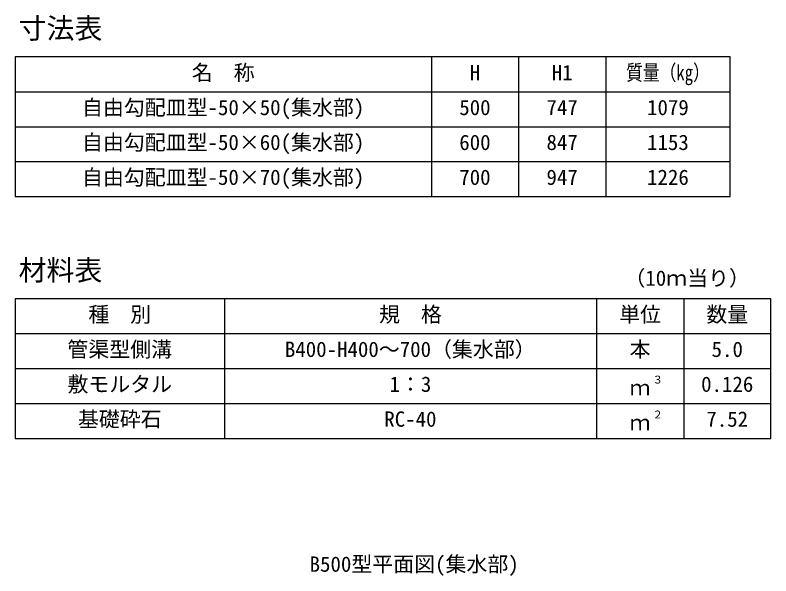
# Model space of a CAD drawing. Units: millimetres, scale not verified. Extents: x -12600 to 12600, y -5940 to 5940.
# Drawn here: x -10612 to -8988, y -4314 to -3109 of the extents above; entities that cross this region are included whole.
import ezdxf
from ezdxf.enums import TextEntityAlignment as Align

# ---------------------------------------------------------------- set-up
doc = ezdxf.new("R2010")
doc.units = ezdxf.units.MM
doc.header["$LTSCALE"] = 40
for name, color, linetype, lineweight in [('0-3_HYO', 3, 'Continuous', 25), ('0-4_HYO2', 4, 'Continuous', 25), ('0-7_TXT', 7, 'Continuous', 25)]:
    doc.layers.add(name, color=color, linetype=linetype, lineweight=lineweight)
doc.styles.add('ＭＳ ゴシック', font='')
doc.styles.get('ＭＳ ゴシック').set_extended_font_data('MS Gothic')

msp = doc.modelspace()

# ---------------------------------------------------------------- linework, layer by layer
at = {"layer": '0-3_HYO'}
for p, q in [((-9717.5, -3198.87), (-9717.5, -3498.87)), ((-9530, -3198.87), (-9530, -3498.87)), ((-9342.5, -3198.87), (-9342.5, -3498.87)), ((-10612.5, -3273.87), (-9075, -3273.87)), ((-10162.5, -3718.65), (-10162.5, -4018.65)), ((-9362.5, -3718.65), (-9362.5, -4018.65)), ((-9175, -3718.65), (-9175, -4018.65)), ((-10612.5, -3793.65), (-8987.5, -3793.65))]:
    msp.add_line(p, q, dxfattribs=at)
for points in [[(-10612.5, -3498.87), (-9075, -3498.87), (-9075, -3198.87), (-10612.5, -3198.87)], [(-10612.5, -4018.65), (-8987.5, -4018.65), (-8987.5, -3718.65), (-10612.5, -3718.65)]]:
    msp.add_lwpolyline(points, close=True, dxfattribs=at)
at = {"layer": '0-4_HYO2'}
for p, q in [((-10612.5, -3348.87), (-9075, -3348.87)), ((-10612.5, -3423.87), (-9075, -3423.87)), ((-10612.5, -3868.65), (-8987.5, -3868.65)), ((-10612.5, -3943.65), (-8987.5, -3943.65))]:
    msp.add_line(p, q, dxfattribs=at)

# ---------------------------------------------------------------- texts
at = {"layer": '0-7_TXT', "style": 'ＭＳ ゴシック'}
for s, height, p in [('寸法表', 43.99, (-10605, -3172.62)), ('名\u3000称', 32.99, (-10232.5, -3258.87)), ('H', 32.99, (-9635, -3258.87)), ('H1', 32.99, (-9458.75, -3258.87)), ('自由勾配皿型-50×50(集水部)', 32.99, (-10468.75, -3333.87)), ('500', 32.99, (-9657.5, -3333.87)), ('747', 32.99, (-9470, -3333.87)), ('1079', 32.99, (-9253.75, -3333.87)), ('自由勾配皿型-50×60(集水部)', 32.99, (-10468.75, -3408.87)), ('600', 32.99, (-9657.5, -3408.87)), ('847', 32.99, (-9470, -3408.87)), ('1153', 32.99, (-9253.75, -3408.87)), ('自由勾配皿型-50×70(集水部)', 32.99, (-10468.75, -3483.87)), ('700', 32.99, (-9657.5, -3483.87)), ('947', 32.99, (-9470, -3483.87)), ('1226', 32.99, (-9253.75, -3483.87)), ('材料表', 43.99, (-10605, -3692.4)), ('（10ｍ当り）', 32.99, (-9302.5, -3700.65)), ('種\u3000別', 32.99, (-10455, -3778.65)), ('規\u3000格', 32.99, (-9830, -3778.65)), ('単位', 32.99, (-9313.75, -3778.65)), ('数量', 32.99, (-9126.25, -3778.65)), ('管渠型側溝', 32.99, (-10500, -3853.65)), ('B400-H400～700（集水部）', 32.99, (-10032.5, -3853.65)), ('本', 32.99, (-9291.25, -3853.65)), ('5.0', 32.99, (-9115, -3853.65)), ('敷モルタル', 32.99, (-10500, -3928.65)), ('1：3', 32.99, (-9807.5, -3928.65)), ('３', 16.5, (-9242.09, -3905.87)), ('0.126', 32.99, (-9137.5, -3928.65)), ('ｍ', 32.99, (-9291.25, -3936.15)), ('基礎砕石', 32.99, (-10477.5, -4003.65)), ('RC-40', 32.99, (-9818.75, -4003.65)), ('２', 16.5, (-9242.09, -3980.87)), ('7.52', 32.99, (-9126.25, -4003.65)), ('ｍ', 32.99, (-9291.25, -4011.15)), ('B500型平面図(集水部)', 32.99, (-9979.31, -4315.34))]:
    msp.add_text(s, height=height, dxfattribs=at).set_placement(p, align=Align.BOTTOM_LEFT)
at = {"layer": '0-7_TXT', "style": 'ＭＳ ゴシック', "width": 0.8}
msp.add_text('質量（kg）', height=32.99, dxfattribs=at).set_placement((-9298.75, -3258.87), align=Align.BOTTOM_LEFT)

doc.saveas('drawing.dxf')
